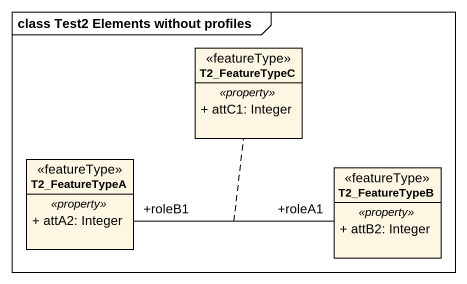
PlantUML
@startuml
mainframe class Test2 Elements without profiles
hide circle
hide empty members
skinparam classAttributeIconSize 0
class T2_FeatureTypeC <<featureType>> {
  .. <<property>> ..
  + attC1: Integer
}
class T2_FeatureTypeA <<featureType>> {
  .. <<property>> ..
  + attA2: Integer
}
class T2_FeatureTypeB <<featureType>> {
  .. <<property>> ..
  + attB2: Integer
}
T2_FeatureTypeA "+roleB1" -right- "+roleA1" T2_FeatureTypeB
(T2_FeatureTypeA, T2_FeatureTypeB) .. T2_FeatureTypeC
@enduml
